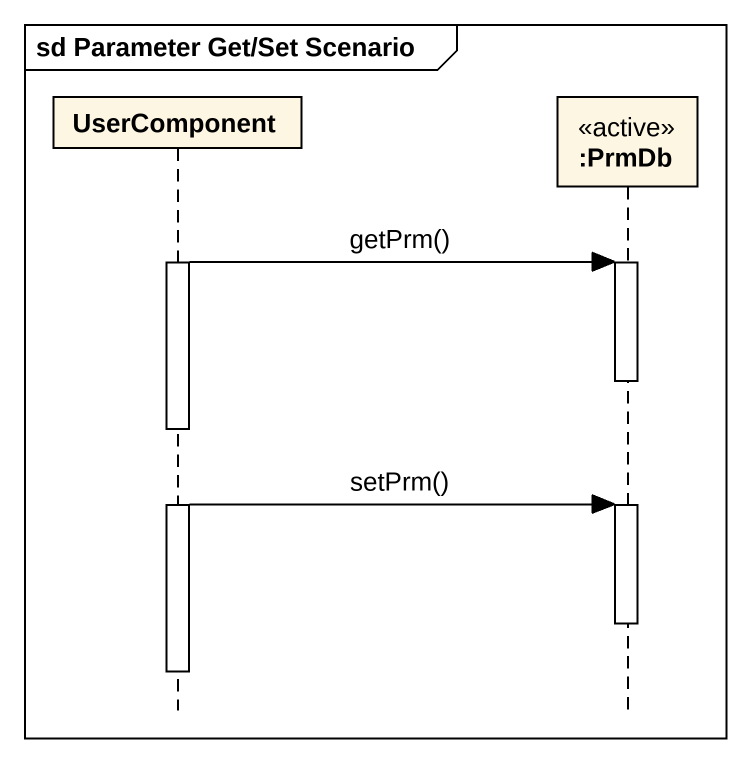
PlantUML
@startuml
mainframe sd Parameter Get/Set Scenario
hide footbox
participant UserComponent
participant ":PrmDb" as PrmDb <<active>>

activate UserComponent
UserComponent -> PrmDb : getPrm()
activate PrmDb
deactivate PrmDb
UserComponent -> PrmDb : setPrm()
activate PrmDb
deactivate PrmDb
deactivate UserComponent
@enduml
